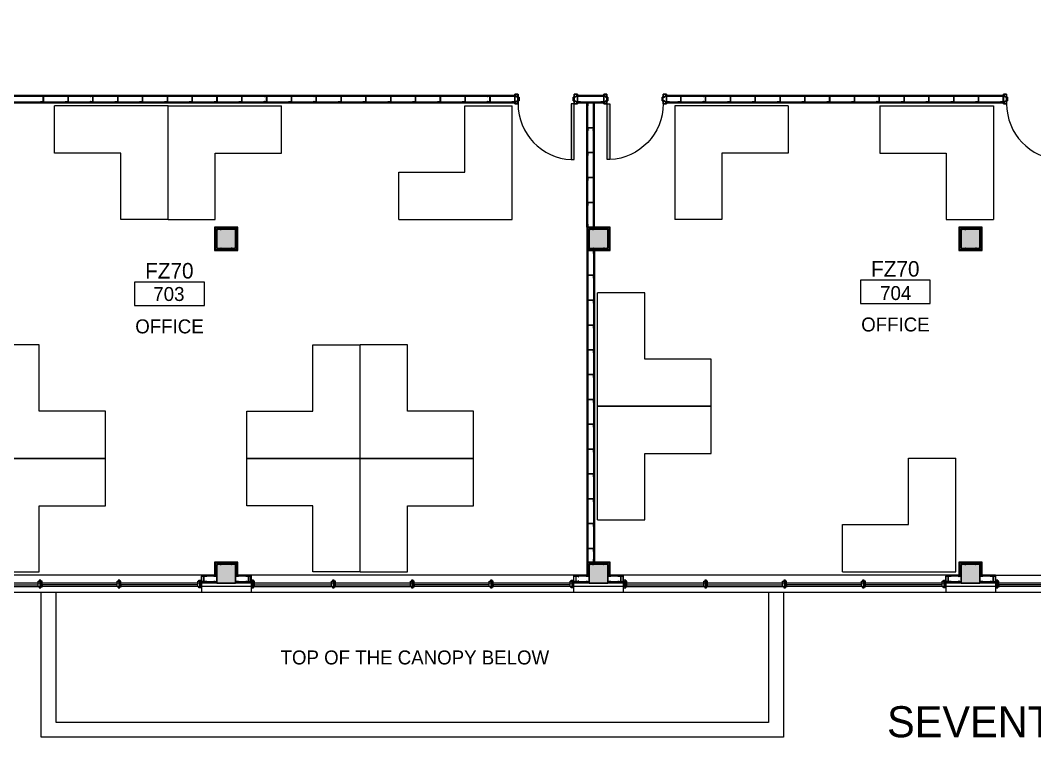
# Model space of a CAD drawing. Header units: millimetres. Extents: x 5414 to 278894, y 4264 to 146383.
# Drawn here: x 239594 to 255947, y 4264 to 15819 of the extents above; entities that cross this region are included whole.
import ezdxf
from ezdxf.enums import TextEntityAlignment as Align

# ---------------------------------------------------------------- set-up
doc = ezdxf.new("R2010")
doc.units = ezdxf.units.MM
doc.linetypes.add('Commercial Base Plan$0$ACAD_ISO02W100', pattern=[15, 12, -3])
for name, color, linetype in [('Commercial Base Plan$0$A-DR-INT', 6, 'Continuous'), ('Commercial Base Plan$0$A-GL-RMS-IDN', 6, 'Continuous'), ('Commercial Base Plan$0$A-PL-LAY-S', 6, 'Continuous'), ('Commercial Base Plan$0$I-FU-DSK', 6, 'Continuous'), ('E-FP-FZ', 1, 'Continuous')]:
    doc.layers.add(name, color=color, linetype=linetype)
doc.styles.add('ARCH', font='comic.ttf')
doc.styles.add('Commercial Base Plan$0$STYLUS BT', font='stylu.ttf')

# ---------------------------------------------------------------- blocks, each defined once
blk = doc.blocks.new('Commercial Base Plan$0$wbFurringChanel 70x22')
blk.add_lwpolyline([(5, 3), (0, 3, 0.414214), (0, 2), (0, 0, 0.414214), (0, 0), (16, 0, 0.394412), (16, 0), (17, 22, -0.394412), (18, 22), (18, 22, -0.198912), (19, 22), (19, 21, 0.198912), (19, 21), (51, 21), (51, 21, 0.198912), (51, 21), (51, 22, -0.198912), (52, 22), (52, 22, -0.394412), (53, 22), (54, 0, 0.394412), (54, 0), (70, 0, 0.414214), (70, 0), (70, 2, 0.414214), (70, 2), (65, 2)], format="xyb")
blk = doc.blocks.new('Commercial Base Plan$0$wbC_Stud 92x38')
blk.add_lwpolyline([(-13, 38), (-3, 38, -0.414214), (0, 35), (0, 3, -0.414214), (-3, 0), (-89, 0, -0.414214), (-92, 3), (-92, 35, -0.414214), (-89, 38), (-79, 38), (-79, 37), (-89, 37, 0.414214), (-91, 35), (-91, 3, 0.414214), (-89, 1), (-3, 1, 0.414214), (-1, 3), (-1, 35, 0.414214), (-3, 37), (-13, 37)], format="xyb", close=True)
blk = doc.blocks.new('Commercial Base Plan$0$wbDoorPlan 900x124(1010ro)')
for p, q in [((55, 976), (55, 77)), ((100, 976), (55, 976)), ((100, 77), (100, 976)), ((1, -35), (1, 35)), ((55, 77), (100, 77)), ((1009, -35), (1009, 35))]:
    blk.add_line(p, q)
for points in [[(9, 65), (2, 65, -0.414214), (1, 66), (1, 77, -0.414214), (2, 78), (50, 78, -0.414214), (51, 77), (51, 29, 0.414214), (52, 28), (66, 28, -0.414214), (67, 27), (67, -27, -0.414214), (66, -28), (52, -28, 0.414214), (51, -29), (51, -77, -0.414214), (50, -78), (2, -78, -0.414214), (1, -77), (1, -66, -0.414214), (2, -65), (9, -65), (9, -64), (2, -64, 0.414214), (0, -66), (0, -77, 0.414214), (2, -79), (50, -79, 0.414214), (52, -77), (52, -29), (66, -29, 0.414214), (68, -27), (68, 27, 0.414214), (66, 29), (52, 29), (52, 77, 0.414214), (50, 79), (2, 79, 0.414214), (0, 77), (0, 66, 0.414214), (2, 64), (9, 64)], [(1001, 65), (1008, 65, 0.414214), (1009, 66), (1009, 77, 0.414214), (1008, 78), (960, 78, 0.414214), (959, 77), (959, 29, -0.414214), (958, 28), (944, 28, 0.414214), (943, 27), (943, -27, 0.414214), (944, -28), (958, -28, -0.414214), (959, -29), (959, -77, 0.414214), (960, -78), (1008, -78, 0.414214), (1009, -77), (1009, -66, 0.414214), (1008, -65), (1001, -65), (1001, -64), (1008, -64, -0.414214), (1010, -66), (1010, -77, -0.414214), (1008, -79), (960, -79, -0.414214), (958, -77), (958, -29), (944, -29, -0.414214), (942, -27), (942, 27, -0.414214), (944, 29), (958, 29), (958, 77, -0.414214), (960, 79), (1008, 79, -0.414214), (1010, 77), (1010, 66, -0.414214), (1008, 64), (1001, 64)]]:
    blk.add_lwpolyline(points, format="xyb", close=True)
for points in [[(0, -34), (0, 34), (20, 45), (15, 51), (15, 77), (50, 77), (50, -77), (15, -77), (15, -52), (20, -45)], [(1010, -34), (1010, 34), (990, 45), (995, 51), (995, 77), (960, 77), (960, -77), (995, -77), (995, -52), (990, -45)]]:
    blk.add_lwpolyline(points, close=True)
for centre in [(35, 36), (975, 36), (35, -36), (975, -36)]:
    blk.add_circle(centre, 8)
blk.add_arc((59, 78), 899, 359.9419, 87.4119)
blk.add_solid([(55, 976), (100, 976), (55, 77), (100, 77)])
blk = doc.blocks.new('Commercial Base Plan$0$wbAluminJamb 127x44.5')
for p, q in [((-109.5, 39.25), (-127, 39.25)), ((-22.5, 56.5), (-17.5, 51.5)), ((0, 39.25), (-17.5, 39.25))]:
    blk.add_line(p, q)
at = {"color": 5}
for p, q in [((-47.5, 56.5), (-47.5, 66.5)), ((-22.5, 56.5), (-22.5, 66.5))]:
    blk.add_line(p, q, dxfattribs=at)
for points in [[(-127, 39.25), (-127, 12), (0, 12), (0, 39.25)], [(-22.5, 56.5), (-109.5, 56.5), (-109.5, 31.5), (-17.5, 31.5), (-17.5, 51.5)]]:
    blk.add_lwpolyline(points)
blk = doc.blocks.new('Commercial Base Plan$0$wbAluminMulion 127x44.5')
for p, q in [((-109.5, 13.625), (-127, 13.625)), ((-22.5, 30.875), (-17.5, 25.875)), ((0, 13.625), (-17.5, 13.625)), ((-22.5, -30.875), (-17.5, -25.875))]:
    blk.add_line(p, q)
at = {"color": 5}
for p, q in [((-47.5, 30.875), (-47.5, 40.875)), ((-22.5, 30.875), (-22.5, 40.875)), ((-47.5, -30.875), (-47.5, -40.875)), ((-22.5, -30.875), (-22.5, -40.875))]:
    blk.add_line(p, q, dxfattribs=at)
for points in [[(-127, 13.625), (-127, -13.625), (-109.5, -13.625)], [(-22.5, 30.875), (-109.5, 30.875), (-109.5, 5.875), (-17.5, 5.875), (-17.5, 25.875)], [(-17.5, -13.625), (0, -13.625), (0, 13.625)], [(-22.5, -30.875), (-109.5, -30.875), (-109.5, -5.875), (-17.5, -5.875), (-17.5, -25.875)]]:
    blk.add_lwpolyline(points)
blk = doc.blocks.new('Commercial Base Plan$0$wbW01Plan_5176x127(ro5200)')
for p, q in [((-5143.5, -22.5), (-3902.625, -22.5)), ((-5143.5, -47.5), (-3902.625, -47.5)), ((-3840.875, -22.5), (-2630.875, -22.5)), ((-3840.875, -47.5), (-2630.875, -47.5)), ((-1359.125, -22.5), (-2569.125, -22.5)), ((-1359.125, -47.5), (-2569.125, -47.5)), ((-56.5, -22.5), (-1297.375, -22.5)), ((-56.5, -47.5), (-1297.375, -47.5))]:
    blk.add_line(p, q)
at = {"rotation": 90}
for name, p in [('Commercial Base Plan$0$wbAluminMulion 127x44.5', (-3871.75, 0)), ('Commercial Base Plan$0$wbAluminMulion 127x44.5', (-2600, 0)), ('Commercial Base Plan$0$wbAluminMulion 127x44.5', (-1328.25, 0)), ('Commercial Base Plan$0$wbAluminJamb 127x44.5', (0, 0))]:
    blk.add_blockref(name, p, dxfattribs=at)
at = {"xscale": -1, "rotation": 270}
blk.add_blockref('Commercial Base Plan$0$wbAluminJamb 127x44.5', (-5200, 0), dxfattribs=at)
blk = doc.blocks.new('Commercial Base Plan$0$wbW02Plan_3176x127(ro3200)')
for p, q in [((-3143.5, -22.5), (-2145.375, -22.5)), ((-3143.5, -47.5), (-2145.375, -47.5)), ((-2083.625, -22.5), (-1116.375, -22.5)), ((-2083.625, -47.5), (-1116.375, -47.5)), ((-1054.625, -22.5), (-56.5, -22.5)), ((-1054.625, -47.5), (-56.5, -47.5))]:
    blk.add_line(p, q)
at = {"rotation": 90}
for name, p in [('Commercial Base Plan$0$wbAluminMulion 127x44.5', (-2114.5, 0)), ('Commercial Base Plan$0$wbAluminMulion 127x44.5', (-1085.5, 0)), ('Commercial Base Plan$0$wbAluminJamb 127x44.5', (0, 0))]:
    blk.add_blockref(name, p, dxfattribs=at)
at = {"xscale": -1, "rotation": 270}
blk.add_blockref('Commercial Base Plan$0$wbAluminJamb 127x44.5', (-3200, 0), dxfattribs=at)
blk = doc.blocks.new('Commercial Base Plan$0$att.RoomName&Number')
blk.add_lwpolyline([(-7.5, 0), (7.5, 0), (7.5, 5), (-7.5, 5)], close=True)
at = {"style": 'Commercial Base Plan$0$STYLUS BT'}
for tag, p in [('ROOM_NAME', (0, 9.5)), ('ROOM', (0, 2.5))]:
    blk.add_attdef(tag, text='', height=3, dxfattribs=at).set_placement(p, align=Align.MIDDLE)
blk = doc.blocks.new('Commercial Base Plan$0$desk')
for p, q in [((0, 1829), (0, 0)), ((0, 1829), (762, 1829)), ((762, 1829), (762, 762)), ((762, 762), (1829, 762)), ((1829, 762), (1829, 0)), ((0, 0), (1829, 0))]:
    blk.add_line(p, q)

msp = doc.modelspace()

# ---------------------------------------------------------------- hatches: boundary and pattern name
at = {"layer": 'Commercial Base Plan$0$A-PL-LAY-S'}
for points in [[(243064, 12451.2), (242764, 12451.2), (242764, 12151.2), (243064, 12151.2)], [(243064, 12451.2), (242764, 12451.2), (242764, 12151.2), (243064, 12151.2)], [(249064, 12451.2), (248764, 12451.2), (248764, 12151.2), (249064, 12151.2)], [(255064, 12451.2), (254764, 12451.2), (254764, 12151.2), (255064, 12151.2)], [(243064, 7051.2), (242764, 7051.2), (242764, 6751.2), (243064, 6751.2)], [(249064, 7051.2), (248764, 7051.2), (248764, 6751.2), (249064, 6751.2)], [(255064, 7051.2), (254764, 7051.2), (254764, 6751.2), (255064, 6751.2)]]:
    msp.add_hatch(color=256, dxfattribs=at).paths.add_polyline_path(points)

# ---------------------------------------------------------------- linework, layer by layer
for p, q in [((247566, 14489.2), (247566, 14613.2)), ((248576, 14489.2), (248576, 14613.2)), ((249000, 14489.2), (249000, 14613.2)), ((250010, 14489.2), (250010, 14613.2)), ((255442, 14489.2), (255442, 14613.2)), ((248726, 12489.2), (248726, 14489.2)), ((248850, 14489.2), (248726, 14489.2)), ((248742, 12489.2), (248742, 14489.2)), ((248834, 12489.2), (248834, 14489.2)), ((248850, 12489.2), (248850, 14489.2)), ((248726, 12113.2), (248726, 7089.2)), ((248742, 12113.2), (248742, 7089.2)), ((248834, 12113.2), (248834, 7089.2)), ((248850, 12113.2), (248850, 7089.2)), ((242514, 6884.2), (237314, 6884.2)), ((242514, 6884.2), (242514, 6601.2)), ((248514, 6884.2), (243314, 6884.2)), ((243314, 6884.2), (243314, 6601.2)), ((248514, 6884.2), (248514, 6601.2)), ((254514, 6884.2), (249314, 6884.2)), ((249314, 6884.2), (249314, 6601.2)), ((254514, 6884.2), (254514, 6601.2)), ((255314, 6884.2), (258514, 6884.2)), ((255314, 6884.2), (255314, 6601.2)), ((242514, 6601.2), (237314, 6601.2)), ((248514, 6601.2), (243314, 6601.2)), ((254514, 6601.2), (249314, 6601.2)), ((258514, 6601.2), (255314, 6601.2))]:
    msp.add_line(p, q, dxfattribs=at)
at = {"layer": 'Commercial Base Plan$0$A-PL-LAY-S', "linetype": 'Commercial Base Plan$0$ACAD_ISO02W100'}
msp.add_lwpolyline([(264264, 26451.2), (264264, 12151.2), (259064, 12151.2), (259064, 6751.2), (232764, 6751.2), (232764, 12151.2), (227564, 12151.2), (227564, 26451.2), (232764, 26451.2), (232764, 31851.2), (259064, 31851.2), (259064, 26451.2), (264264, 26451.2)], dxfattribs=at)
at = {"layer": 'Commercial Base Plan$0$A-PL-LAY-S'}
for points in [[(236386, 14613.2), (247566, 14613.2)], [(236386, 14597.2), (247566, 14597.2)], [(248576, 14613.2), (249000, 14613.2)], [(248576, 14597.2), (249000, 14597.2)], [(250010, 14613.2), (255442, 14613.2)], [(250010, 14597.2), (255442, 14597.2)], [(236386, 14505.2), (247566, 14505.2)], [(236386, 14489.2), (247566, 14489.2)], [(248576, 14505.2), (249000, 14505.2)], [(248576, 14489.2), (248726, 14489.2)], [(248850, 14489.2), (249000, 14489.2)], [(250010, 14505.2), (255442, 14505.2)], [(250010, 14489.2), (255442, 14489.2)], [(243314, 6884.2), (243102, 6884.2), (243102, 7089.2), (242726, 7089.2), (242726, 6884.2), (242514, 6884.2)], [(243086, 6868.2), (243086, 7073.2), (242742, 7073.2), (242742, 6868.2)], [(249314, 6884.2), (249102, 6884.2), (249102, 7089.2), (248726, 7089.2), (248726, 6884.2), (248514, 6884.2)], [(249086, 6868.2), (249086, 7073.2), (248742, 7073.2), (248742, 6868.2)], [(255314, 6884.2), (255102, 6884.2), (255102, 7089.2), (254726, 7089.2), (254726, 6884.2), (254514, 6884.2)], [(255086, 6868.2), (255086, 7073.2), (254742, 7073.2), (254742, 6868.2)], [(251898, 6601.2), (251898, 4271.2), (239930, 4271.2), (239930, 6601.2)], [(251658, 6601.2), (251658, 4511.2), (240170, 4511.2), (240170, 6601.2)]]:
    msp.add_lwpolyline(points, dxfattribs=at)
at = {"layer": 'Commercial Base Plan$0$A-PL-LAY-S', "linetype": 'Continuous'}
for points in [[(243102, 12489.2), (242726, 12489.2), (242726, 12113.2), (243102, 12113.2)], [(249102, 12489.2), (248726, 12489.2), (248726, 12113.2), (249102, 12113.2)], [(255102, 12489.2), (254726, 12489.2), (254726, 12113.2), (255102, 12113.2)]]:
    msp.add_lwpolyline(points, close=True, dxfattribs=at)
at = {"layer": 'Commercial Base Plan$0$A-PL-LAY-S'}
for points in [[(243086, 12473.2), (242742, 12473.2), (242742, 12129.2), (243086, 12129.2)], [(243064, 12451.2), (242764, 12451.2), (242764, 12151.2), (243064, 12151.2)], [(249086, 12473.2), (248742, 12473.2), (248742, 12129.2), (249086, 12129.2)], [(249064, 12451.2), (248764, 12451.2), (248764, 12151.2), (249064, 12151.2)], [(255086, 12473.2), (254742, 12473.2), (254742, 12129.2), (255086, 12129.2)], [(255064, 12451.2), (254764, 12451.2), (254764, 12151.2), (255064, 12151.2)], [(243064, 7051.2), (242764, 7051.2), (242764, 6751.2), (243064, 6751.2)], [(249064, 7051.2), (248764, 7051.2), (248764, 6751.2), (249064, 6751.2)], [(255064, 7051.2), (254764, 7051.2), (254764, 6751.2), (255064, 6751.2)]]:
    msp.add_lwpolyline(points, close=True, dxfattribs=at)
at = {"layer": 'Commercial Base Plan$0$A-PL-LAY-S', "linetype": 'Continuous'}
for points in [[(242764, 6868.2), (242514, 6868.2)], [(242764, 6776.2), (242514, 6776.2)], [(243314, 6868.2), (243064, 6868.2)], [(243314, 6776.2), (243064, 6776.2)], [(248764, 6868.2), (248514, 6868.2)], [(248764, 6776.2), (248514, 6776.2)], [(249314, 6868.2), (249064, 6868.2)], [(249314, 6776.2), (249064, 6776.2)], [(254764, 6868.2), (254514, 6868.2)], [(254764, 6776.2), (254514, 6776.2)], [(255314, 6868.2), (255064, 6868.2)], [(255314, 6776.2), (255064, 6776.2)], [(243314, 6701.2), (242514, 6701.2)], [(243314, 6601.2), (242514, 6601.2)], [(249314, 6701.2), (248514, 6701.2)], [(249314, 6601.2), (248514, 6601.2)], [(255314, 6701.2), (254514, 6701.2)], [(255314, 6601.2), (254514, 6601.2)]]:
    msp.add_lwpolyline(points, dxfattribs=at)

# ---------------------------------------------------------------- block references
at = {"layer": 'Commercial Base Plan$0$A-DR-INT', "rotation": 180}
for p in [(248576, 14551.2), (256452, 14551.2)]:
    msp.add_blockref('Commercial Base Plan$0$wbDoorPlan 900x124(1010ro)', p, dxfattribs=at)
at = {"layer": 'Commercial Base Plan$0$A-DR-INT', "xscale": -1, "rotation": 180}
msp.add_blockref('Commercial Base Plan$0$wbDoorPlan 900x124(1010ro)', (249000, 14551.2), dxfattribs=at)
at = {"layer": 'Commercial Base Plan$0$A-GL-RMS-IDN'}
ref = msp.add_blockref('Commercial Base Plan$0$att.RoomName&Number', (253701.6, 11631.8), dxfattribs=dict(at, xscale=75, yscale=75, zscale=75, rotation=180))
ref.add_attrib('ROOM', '704', dxfattribs={"layer": '0', "height": 225, "style": 'Commercial Base Plan$0$STYLUS BT'}).set_placement((253706.3, 11425.7), align=Align.MIDDLE)
ref.add_attrib('ROOM_NAME', 'OFFICE', dxfattribs={"layer": '0', "height": 225, "style": 'Commercial Base Plan$0$STYLUS BT'}).set_placement((253701.6, 10919.3), align=Align.MIDDLE)
ref = msp.add_blockref('Commercial Base Plan$0$att.RoomName&Number', (241998.9, 11601.6), dxfattribs=dict(at, xscale=75, yscale=75, zscale=75, rotation=180))
ref.add_attrib('ROOM', '703', dxfattribs={"layer": '0', "height": 225, "style": 'Commercial Base Plan$0$STYLUS BT'}).set_placement((241989.4, 11410.6), align=Align.MIDDLE)
ref.add_attrib('ROOM_NAME', 'OFFICE', dxfattribs={"layer": '0', "height": 225, "style": 'Commercial Base Plan$0$STYLUS BT'}).set_placement((241998.9, 10889.1), align=Align.MIDDLE)
at = {"layer": 'Commercial Base Plan$0$A-PL-LAY-S'}
for name, p, rotation in [('Commercial Base Plan$0$wbC_Stud 92x38', (239966, 14597.2), 90.00000000000001), ('Commercial Base Plan$0$wbC_Stud 92x38', (240366, 14597.2), 90.00000000000001), ('Commercial Base Plan$0$wbC_Stud 92x38', (240766, 14597.2), 90.00000000000001), ('Commercial Base Plan$0$wbC_Stud 92x38', (241166, 14597.2), 90.00000000000001), ('Commercial Base Plan$0$wbC_Stud 92x38', (241566, 14597.2), 90.00000000000001), ('Commercial Base Plan$0$wbC_Stud 92x38', (241966, 14597.2), 90.00000000000001), ('Commercial Base Plan$0$wbC_Stud 92x38', (242366, 14597.2), 90.00000000000001), ('Commercial Base Plan$0$wbC_Stud 92x38', (242766, 14597.2), 90.00000000000001), ('Commercial Base Plan$0$wbC_Stud 92x38', (243166, 14597.2), 90.00000000000001), ('Commercial Base Plan$0$wbC_Stud 92x38', (243566, 14597.2), 90.00000000000001), ('Commercial Base Plan$0$wbC_Stud 92x38', (243966, 14597.2), 90.00000000000001), ('Commercial Base Plan$0$wbC_Stud 92x38', (244366, 14597.2), 90.00000000000001), ('Commercial Base Plan$0$wbC_Stud 92x38', (244766, 14597.2), 90.00000000000001), ('Commercial Base Plan$0$wbC_Stud 92x38', (245166, 14597.2), 90.00000000000001), ('Commercial Base Plan$0$wbC_Stud 92x38', (245566, 14597.2), 90.00000000000001), ('Commercial Base Plan$0$wbC_Stud 92x38', (245966, 14597.2), 90.00000000000001), ('Commercial Base Plan$0$wbC_Stud 92x38', (246366, 14597.2), 90.00000000000001), ('Commercial Base Plan$0$wbC_Stud 92x38', (246766, 14597.2), 90.00000000000001), ('Commercial Base Plan$0$wbC_Stud 92x38', (247166, 14597.2), 90.00000000000001), ('Commercial Base Plan$0$wbC_Stud 92x38', (247566, 14597.2), 90.00000000000001), ('Commercial Base Plan$0$wbC_Stud 92x38', (249000, 14597.2), 90.00000000000001), ('Commercial Base Plan$0$wbC_Stud 92x38', (250242, 14597.2), 90.00000000000001), ('Commercial Base Plan$0$wbC_Stud 92x38', (250642, 14597.2), 90.00000000000001), ('Commercial Base Plan$0$wbC_Stud 92x38', (251042, 14597.2), 90.00000000000001), ('Commercial Base Plan$0$wbC_Stud 92x38', (251442, 14597.2), 90.00000000000001), ('Commercial Base Plan$0$wbC_Stud 92x38', (251842, 14597.2), 90.00000000000001), ('Commercial Base Plan$0$wbC_Stud 92x38', (252242, 14597.2), 90.00000000000001), ('Commercial Base Plan$0$wbC_Stud 92x38', (252642, 14597.2), 90.00000000000001), ('Commercial Base Plan$0$wbC_Stud 92x38', (253042, 14597.2), 90.00000000000001), ('Commercial Base Plan$0$wbC_Stud 92x38', (253442, 14597.2), 90.00000000000001), ('Commercial Base Plan$0$wbC_Stud 92x38', (253842, 14597.2), 90.00000000000001), ('Commercial Base Plan$0$wbC_Stud 92x38', (254242, 14597.2), 90.00000000000001), ('Commercial Base Plan$0$wbC_Stud 92x38', (254642, 14597.2), 90.00000000000001), ('Commercial Base Plan$0$wbC_Stud 92x38', (255042, 14597.2), 90.00000000000001), ('Commercial Base Plan$0$wbC_Stud 92x38', (255442, 14597.2), 90.00000000000001), ('Commercial Base Plan$0$wbC_Stud 92x38', (248742, 14489.2), 180), ('Commercial Base Plan$0$wbC_Stud 92x38', (248742, 14089.2), 180), ('Commercial Base Plan$0$wbC_Stud 92x38', (248742, 13689.2), 180), ('Commercial Base Plan$0$wbC_Stud 92x38', (248742, 13286.2), 180), ('Commercial Base Plan$0$wbC_Stud 92x38', (248742, 12886.2), 180), ('Commercial Base Plan$0$wbFurringChanel 70x22', (243064, 12451.2), 270), ('Commercial Base Plan$0$wbFurringChanel 70x22', (249064, 12451.2), 270), ('Commercial Base Plan$0$wbFurringChanel 70x22', (255064, 12451.2), 270), ('Commercial Base Plan$0$wbFurringChanel 70x22', (242764, 12151.2), 90.00000000000001), ('Commercial Base Plan$0$wbFurringChanel 70x22', (243064, 12151.2), 180), ('Commercial Base Plan$0$wbFurringChanel 70x22', (248764, 12151.2), 90.00000000000001), ('Commercial Base Plan$0$wbC_Stud 92x38', (248742, 12113.2), 180), ('Commercial Base Plan$0$wbFurringChanel 70x22', (249064, 12151.2), 180), ('Commercial Base Plan$0$wbFurringChanel 70x22', (254764, 12151.2), 90.00000000000001), ('Commercial Base Plan$0$wbFurringChanel 70x22', (255064, 12151.2), 180), ('Commercial Base Plan$0$wbC_Stud 92x38', (248742, 11713.2), 180), ('Commercial Base Plan$0$wbC_Stud 92x38', (248742, 11313.2), 180), ('Commercial Base Plan$0$wbC_Stud 92x38', (248742, 10910.2), 180), ('Commercial Base Plan$0$wbC_Stud 92x38', (248742, 10510.2), 180), ('Commercial Base Plan$0$wbC_Stud 92x38', (248742, 10113.2), 180), ('Commercial Base Plan$0$wbC_Stud 92x38', (248742, 9713.2), 180), ('Commercial Base Plan$0$wbC_Stud 92x38', (248742, 9313.2), 180), ('Commercial Base Plan$0$wbC_Stud 92x38', (248742, 8913.2), 180), ('Commercial Base Plan$0$wbC_Stud 92x38', (248742, 8513.2), 180), ('Commercial Base Plan$0$wbC_Stud 92x38', (248742, 8113.2), 180), ('Commercial Base Plan$0$wbC_Stud 92x38', (248742, 7713.2), 180), ('Commercial Base Plan$0$wbC_Stud 92x38', (248742, 7313.2), 180), ('Commercial Base Plan$0$wbFurringChanel 70x22', (243064, 7051.2), 270), ('Commercial Base Plan$0$wbFurringChanel 70x22', (249064, 7051.2), 270), ('Commercial Base Plan$0$wbFurringChanel 70x22', (255064, 7051.2), 270), ('Commercial Base Plan$0$wbFurringChanel 70x22', (242764, 6868.2), 90.00000000000001), ('Commercial Base Plan$0$wbFurringChanel 70x22', (248764, 6868.2), 90.00000000000001), ('Commercial Base Plan$0$wbFurringChanel 70x22', (254764, 6868.2), 90.00000000000001), ('Commercial Base Plan$0$wbW01Plan_5176x127(ro5200)', (237314, 6676.2), 180), ('Commercial Base Plan$0$wbC_Stud 92x38', (242764, 6868.2), 90.00000000000001), ('Commercial Base Plan$0$wbC_Stud 92x38', (243276, 6868.2), 90.00000000000001), ('Commercial Base Plan$0$wbC_Stud 92x38', (243314, 6868.2), 90.00000000000001), ('Commercial Base Plan$0$wbW01Plan_5176x127(ro5200)', (243314, 6676.2), 180), ('Commercial Base Plan$0$wbC_Stud 92x38', (248764, 6868.2), 90.00000000000001), ('Commercial Base Plan$0$wbC_Stud 92x38', (249276, 6868.2), 90.00000000000001), ('Commercial Base Plan$0$wbC_Stud 92x38', (249314, 6868.2), 90.00000000000001), ('Commercial Base Plan$0$wbW01Plan_5176x127(ro5200)', (249314, 6676.2), 180), ('Commercial Base Plan$0$wbC_Stud 92x38', (254764, 6868.2), 90.00000000000001), ('Commercial Base Plan$0$wbC_Stud 92x38', (255276, 6868.2), 90.00000000000001), ('Commercial Base Plan$0$wbC_Stud 92x38', (255314, 6868.2), 90.00000000000001), ('Commercial Base Plan$0$wbW02Plan_3176x127(ro3200)', (255314, 6676.2), 180)]:
    msp.add_blockref(name, p, dxfattribs=dict(at, rotation=rotation))
at = {"layer": 'Commercial Base Plan$0$A-PL-LAY-S', "xscale": -1}
for name, p, rotation in [('Commercial Base Plan$0$wbC_Stud 92x38', (248576, 14597.2), 270), ('Commercial Base Plan$0$wbC_Stud 92x38', (250010, 14597.2), 270), ('Commercial Base Plan$0$wbFurringChanel 70x22', (242764, 12451.2), 90), ('Commercial Base Plan$0$wbFurringChanel 70x22', (248764, 12451.2), 90), ('Commercial Base Plan$0$wbFurringChanel 70x22', (254764, 12451.2), 90), ('Commercial Base Plan$0$wbFurringChanel 70x22', (242764, 12151.2), 180), ('Commercial Base Plan$0$wbFurringChanel 70x22', (243064, 12151.2), 270), ('Commercial Base Plan$0$wbFurringChanel 70x22', (248764, 12151.2), 180), ('Commercial Base Plan$0$wbFurringChanel 70x22', (249064, 12151.2), 270), ('Commercial Base Plan$0$wbFurringChanel 70x22', (254764, 12151.2), 180), ('Commercial Base Plan$0$wbFurringChanel 70x22', (255064, 12151.2), 270), ('Commercial Base Plan$0$wbFurringChanel 70x22', (242764, 7051.2), 90), ('Commercial Base Plan$0$wbFurringChanel 70x22', (248764, 7051.2), 90), ('Commercial Base Plan$0$wbFurringChanel 70x22', (254764, 7051.2), 90), ('Commercial Base Plan$0$wbFurringChanel 70x22', (243064, 6868.2), 270), ('Commercial Base Plan$0$wbFurringChanel 70x22', (249064, 6868.2), 270), ('Commercial Base Plan$0$wbFurringChanel 70x22', (255064, 6868.2), 270), ('Commercial Base Plan$0$wbC_Stud 92x38', (242514, 6868.2), 270), ('Commercial Base Plan$0$wbC_Stud 92x38', (242552, 6868.2), 270), ('Commercial Base Plan$0$wbC_Stud 92x38', (243064, 6868.2), 270), ('Commercial Base Plan$0$wbC_Stud 92x38', (248514, 6868.2), 270), ('Commercial Base Plan$0$wbC_Stud 92x38', (248552, 6868.2), 270), ('Commercial Base Plan$0$wbC_Stud 92x38', (249064, 6868.2), 270), ('Commercial Base Plan$0$wbC_Stud 92x38', (254514, 6868.2), 270), ('Commercial Base Plan$0$wbC_Stud 92x38', (254552, 6868.2), 270), ('Commercial Base Plan$0$wbC_Stud 92x38', (255064, 6868.2), 270)]:
    msp.add_blockref(name, p, dxfattribs=dict(at, rotation=rotation))
at = {"layer": 'Commercial Base Plan$0$A-PL-LAY-S'}
for name, p in [('Commercial Base Plan$0$wbFurringChanel 70x22', (242764, 12451.2)), ('Commercial Base Plan$0$wbC_Stud 92x38', (248834, 12489.2)), ('Commercial Base Plan$0$wbFurringChanel 70x22', (248764, 12451.2)), ('Commercial Base Plan$0$wbFurringChanel 70x22', (254764, 12451.2)), ('Commercial Base Plan$0$wbFurringChanel 70x22', (242764, 7051.2)), ('Commercial Base Plan$0$wbC_Stud 92x38', (248834, 7089.2)), ('Commercial Base Plan$0$wbFurringChanel 70x22', (248764, 7051.2)), ('Commercial Base Plan$0$wbFurringChanel 70x22', (254764, 7051.2))]:
    msp.add_blockref(name, p, dxfattribs=at)
at = {"layer": 'Commercial Base Plan$0$A-PL-LAY-S', "xscale": -1}
for p in [(243064, 12451.2), (249064, 12451.2), (255064, 12451.2), (243064, 7051.2), (249064, 7051.2), (255064, 7051.2)]:
    msp.add_blockref('Commercial Base Plan$0$wbFurringChanel 70x22', p, dxfattribs=at)
at = {"layer": 'Commercial Base Plan$0$I-FU-DSK'}
for p, rotation in [((241975.8, 14439.2), 180), ((247523.9, 12610.2), 90.00000000000001), ((250143.5, 14439.2), 270), ((245073.5, 8763.2), 90.00000000000001), ((245073.5, 8763.2), 180), ((254676, 6935.7), 90.00000000000001)]:
    msp.add_blockref('Commercial Base Plan$0$desk', p, dxfattribs=dict(at, rotation=rotation))
at = {"layer": 'Commercial Base Plan$0$I-FU-DSK', "xscale": -1}
for p, rotation in [((241975.8, 14439.2), 180), ((255280, 14439.2), 90), ((248900, 9601.2), 270), ((239136.5, 8763.2), 270), ((245073.5, 8763.2), 270), ((248900, 9601.2), 180), ((239136.5, 8763.2), 180), ((245073.5, 8763.2), 180)]:
    msp.add_blockref('Commercial Base Plan$0$desk', p, dxfattribs=dict(at, rotation=rotation))

# ---------------------------------------------------------------- texts
at = {"layer": 'Commercial Base Plan$0$A-GL-RMS-IDN', "style": 'Commercial Base Plan$0$STYLUS BT'}
msp.add_text('TOP OF THE CANOPY BELOW', height=225, dxfattribs=at).set_placement((243789.7, 5443.9))
msp.add_text('SEVENTH FLOOR', height=500, dxfattribs=at).set_placement((259214, 4271.2), align=Align.RIGHT)
at = {"layer": 'E-FP-FZ', "style": 'ARCH'}
for p in [(253699.6, 11815.2), (241996.8, 11785)]:
    msp.add_text('FZ70', height=250, dxfattribs=at).set_placement(p, align=Align.MIDDLE_CENTER)

doc.saveas('drawing.dxf')
